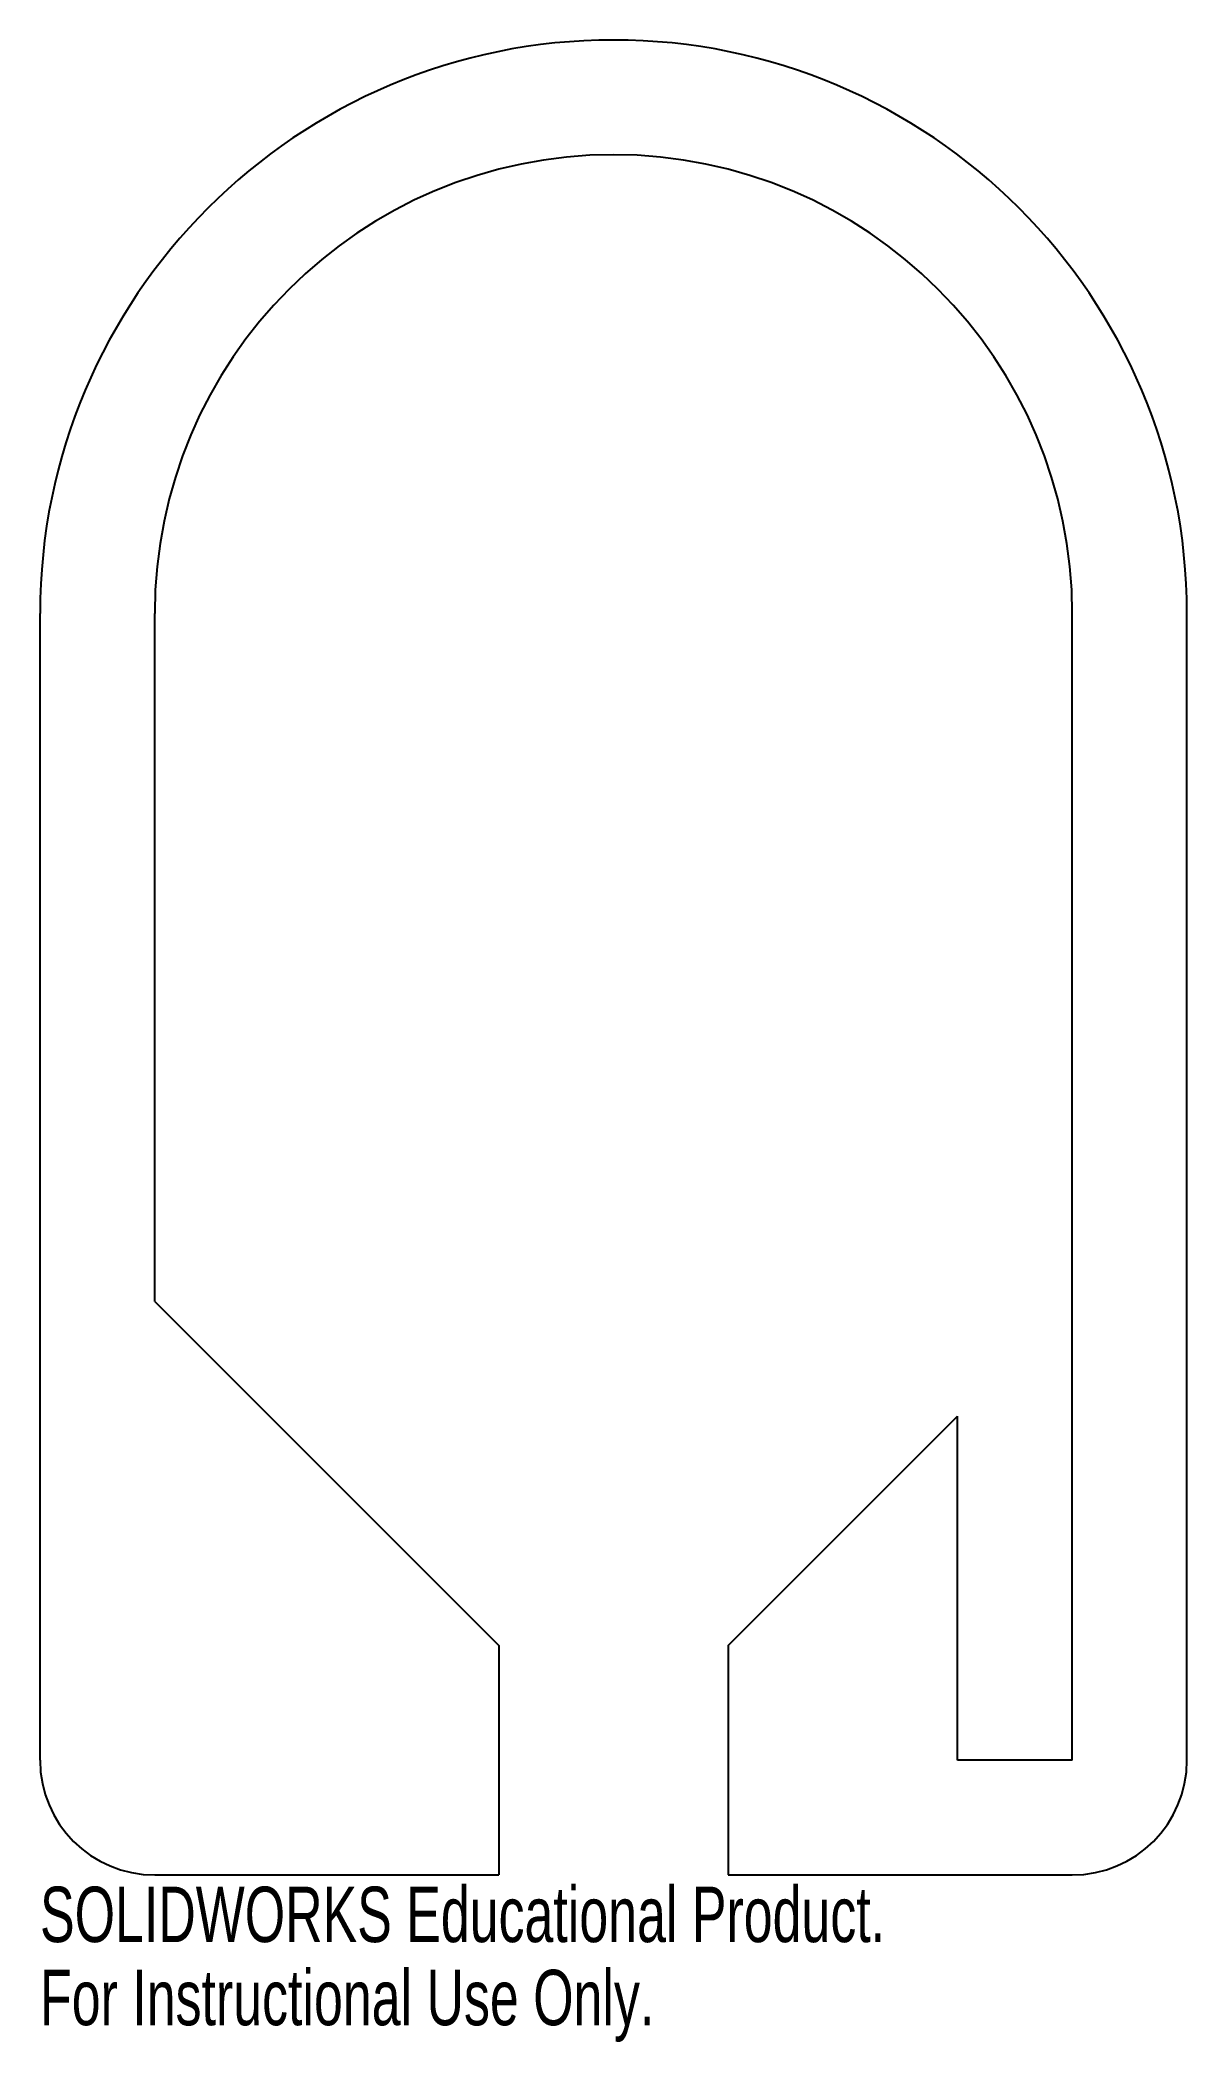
# Model space of a CAD drawing. Header units: millimetres. Extents: x 0 to 100, y -15 to 160.
import ezdxf

# ---------------------------------------------------------------- set-up
doc = ezdxf.new("R2010")
doc.units = ezdxf.units.MM
doc.styles.add('SLDTEXTSTYLE0', font='TXT', dxfattribs={"width": 0.7})

msp = doc.modelspace()

# ---------------------------------------------------------------- linework, layer by layer
at = {"color": 7, "linetype": 'Continuous', "lineweight": 25}
for p, q in [((0, 10), (0, 110)), ((10, 50), (10, 110)), ((90, 10), (90, 110)), ((100, 10), (100, 110)), ((10, 50), (40, 20)), ((60, 20), (80, 40)), ((80, 10), (80, 40)), ((40, 20), (40, 0)), ((60, 20), (60, 0)), ((90, 10), (80, 10)), ((10, 0), (40, 0)), ((60, 0), (90, 0))]:
    msp.add_line(p, q, dxfattribs=at)
for centre, radius, start, end in [((50, 110), 50, 0, 180), ((50, 110), 40, 0, 180), ((10, 10), 10, 180, 270), ((90, 10), 10, 270, 0)]:
    msp.add_arc(centre, radius, start, end, dxfattribs=at)

# ---------------------------------------------------------------- texts
at = {"color": 7, "linetype": 'Continuous', "char_height": 4.8336, "attachment_point": 1, "style": 'SLDTEXTSTYLE0'}
for s, insert in [('SOLIDWORKS Educational Product.', (0, -1.02)), ('For Instructional Use Only.', (0, -8.27))]:
    msp.add_mtext(s, dxfattribs=dict(at, insert=insert))

doc.saveas('drawing.dxf')
